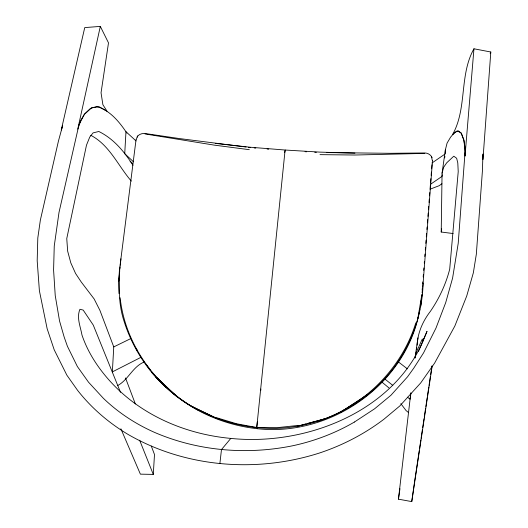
<?xml version="1.0" encoding="UTF-8"?>
<svg xmlns="http://www.w3.org/2000/svg" width="528" height="528" viewBox="0 0 528 528"><rect width="100%" height="100%" fill="white"/><g stroke="black" fill="none" stroke-linecap="round" stroke-linejoin="round"><path stroke-width="0.79" d="M453.143 233.541L441.223 232.03L442.061 173.204L445.335 150.025L447.077 143.108L450.602 137.148L454.595 132.455L458.337 130.832L461.492 133.485L463.888 139.986L465.115 151.457L458.218 243.316L452.595 278.104L445.731 302.551L435.996 328.053L423.562 352.876L413.741 368.194L407.517 376.847L390.925 395.274L374.583 408.811L354.413 422.03M119.717 270.362C118.741 287.377 118.595 304.564 123.974 320.971C130.409 341.563 141.22 360.683 155.509 376.84C185.915 410.916 231.568 429.515 277.042 428.38C317.196 426.822 356.374 409.233 383.757 379.738C408.085 353.694 422.176 318.952 423.093 283.358L432.505 160.631M445.243 153.892L445.335 150.025M482.797 158.869L482.401 171.065L476.335 254.199L473.339 272.831L466.712 296.036L454.846 326.027L434.643 363.066L420.724 382.906L399.762 405.992L384.041 419.14A205.418 180.649 -8 0 1 319.598 452.971C256.773 473.161 185.203 467.597 127.816 434.28A205.319 180.338 -9 0 1 77.59 390.357L66.858 375.164L54.206 349.793L47.17 328.799L39.389 290.743L37.191 260.753L37.805 237.983L40.366 220.057L58.443 141.055L62.627 125.664M482.849 157.245L482.955 153.991M132.964 165.264C124.225 151.589 113.711 138.791 98.815 131.479L93.073 132.891L89.753 137.062L86.473 145.2L66.759 238.59L67.663 251.189L70.811 262.878L75.583 273.497L81.266 282.031L94.142 298.947L99.924 310.391L113.758 346.909L112.358 371.903L141.134 357.238M120.879 428.769L140.389 474.151L153.285 474.401L154.493 454.516L151.305 446.087M119.057 293.641L118.701 281.285L119.387 270.844L136.026 139.828M473.953 48.787L465.003 156.077L464.983 147.002L463.868 140.197L460.937 132.673L457.057 130.937L452.562 134.607C467.346 108.326 459.07 75.148 473.953 48.787L490.809 52.001L482.962 159.39L482.849 154.717M421.463 299.092L420.572 305.488M421.588 297.449L421.78 294.994M422.169 290.077L422.294 288.44M422.677 283.523L422.809 281.886M423.192 276.969L423.383 274.514M423.7 270.415L423.898 267.96M424.281 263.043L424.406 261.406M424.789 256.489L424.987 254.034M425.304 249.935L425.495 247.48M425.819 243.382L426.076 240.101M426.327 236.828L426.584 233.548M426.908 229.456L427.099 226.994M427.416 222.902L427.673 219.622M427.931 216.348L428.188 213.068M428.446 209.794L428.696 206.514M429.02 202.415L429.277 199.142M429.535 195.862L429.785 192.588M430.043 189.308L430.366 185.216M430.558 182.754L430.874 178.662M431.132 175.382L431.389 172.108M431.647 168.828L431.963 164.736M118.701 281.285L119.572 272.448M119.889 269.234L120.127 266.818M120.285 265.214L120.919 258.786M419.786 309.395C407.365 383.486 331.28 436.986 257.459 428.723L256.747 427.508L285.028 150.79L285.325 150.038L319.988 152.123L354.948 153.16M420.697 306.478L421.938 294.518M422.103 292.928L422.512 288.941M422.677 287.344L423.093 283.358M216.777 417.76L236.498 423.746L256.747 427.508L257.36 421.773M260.7 390.661L260.872 389.024M219.879 463.597L221.476 449.585L230.802 438.405C303.917 445.962 390.146 413.424 422.07 343.345M432.109 366.379L411.754 501.6L398.449 499.171L410.83 392.766M416.163 353.357L416.354 351.721M416.645 349.272L416.836 347.642M417.127 345.187C417.707 332.706 422.849 321.077 430.439 311.282C439.197 298.465 445.876 284.236 449.704 269.168L458.225 171.593L457.789 162.901L456.647 158.268L453.783 156.196L446.662 162.868L443.639 167.297L442.061 173.204M411.754 501.6L414.625 481.391M442.246 174.781L442.015 176.385L430.551 184.265M444.668 157.912L444.893 156.301M410.876 393.69L410.071 399.26L407.51 397.208M398.449 499.171L399.386 492.716M399.617 491.106L399.967 488.684M441.223 232.03L441.685 228.855M415.001 357.885L417.991 337.834M414.751 480.579L419.272 450.47M419.516 448.84L420.856 439.89M421.1 438.26L422.446 429.304M422.69 427.68L424.037 418.724M424.281 417.1L425.621 408.144M425.865 406.52L427.211 397.564M427.456 395.941L428.795 386.984M429.04 385.361L430.386 376.405M430.63 374.781L431.977 365.825M417.76 318.905L421.74 295.251M415.067 358.004L415.886 353.377L422.136 339.359L423.397 338.93L422.288 342.613M284.651 152.651L285.292 150.038L250.305 147.239L215.259 143.385M100.32 26.4L77.761 129.122L80.672 120.556L84.407 114.319L91.694 107.738L99.244 106.821L107.019 111.197L102.887 104.709L101.046 92.783L108.497 42.86L100.32 26.4L84.737 27.595L61.274 129.954L62.568 126.304M415.826 322.832C401.61 369.237 363.158 406.877 317.084 421.582M422.38 342.593L427.02 331.327L418.473 351.371M136.125 139.682L137.808 135.934L139.722 134.475L141.973 133.67L145.193 133.525L179.513 138.574L242.002 146.52M490.175 53.46L490.809 52.001M136.99 137.122L137.808 135.934M354.057 404.441L370.603 392.264M441.91 183.744L439.223 185.684L430.294 189.103M432.01 162.961L444.583 154.348M365.369 395.974L340.454 412.262L365.779 396.185M144.243 361.99C132.865 366.485 128.238 379.843 117.784 385.506M113.758 346.909L130.647 338.653M305.666 424.037L297.145 426.34L325.043 418.79L307.217 423.614M297.785 425.476L277.292 427.647L256.747 427.508M424.776 153.404L354.796 155.021L320.001 154.645M326.931 152.599L390.641 153.305L424.822 152.968C427.957 153.028 430.914 154.816 432.128 157.753M305.045 151.688L306.662 151.78M314.734 152.242L316.351 152.335M254.159 147.959L255.776 148.097M267.076 149.035L268.686 149.173M248.516 147.451L250.127 147.602L248.497 147.345M243.626 146.725L246.061 147.035M249.308 149.675L214.685 145.187L145.022 133.947M230.802 438.405C185.519 434.273 140.87 415.206 110.042 381.176C97.898 367.699 87.793 352.301 81.972 335.023C80.52 326.687 76.329 317.592 79.946 309.276L83.186 310.081L93.265 325.083L120.516 392.344M257.459 428.723C219.905 424.69 183.493 407.378 158.215 379.097M90.757 135.3C109.514 144.989 118.087 165.799 131.327 181.104M198.66 410.368C156.836 387.941 125.268 345.338 120.12 297.713M397.822 361.475L407.378 368.861M392.792 385.394L384.509 378.721M408.533 412.579L406.065 410.56L400.851 403.663M382.048 382.193L388.918 387.895M136.059 140.943L125.968 131.71L124.727 153.694L133.511 161.799M155.509 376.84L177.382 396.99L155.846 376.702M130.099 161.238L132.422 163.475M151.523 372.194L155.443 376.325M156.559 377.507L165.515 386.938M150.117 369.91L146.837 365.336M126.852 133.063C119.467 122.001 110.029 110.392 96.842 106.498L90.44 108.425L84.434 114.14L78.982 124.76L59.011 212.395L54.252 245.989L53.585 270.052L55.235 295.588L59.552 320.991L64.172 337.062L67.412 346.276L77.365 366.518L88.526 382.193L103.396 398.323A187.843 163.772 -8.7 0 0 155.027 432.604C197.901 450.965 246.319 455.063 291.938 445.916A187.981 164.208 -7.6 0 0 354.42 422.037M136.283 348.487L137.603 351.292M139.63 440.207L153.285 474.401M125.499 377.936L135.359 403.973M432.32 160.466L431.422 156.427M217.371 418.737L191.308 406.164L217.371 418.737"/></g></svg>
